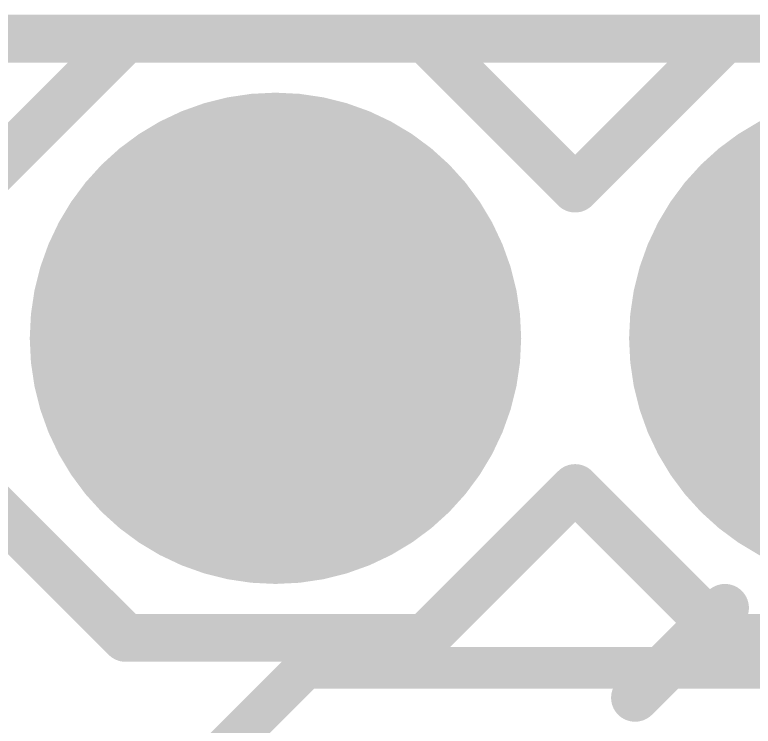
# Model space of a CAD drawing. Extents: x -34 to 73, y -25 to 40.
# Drawn here: x 7.785 to 10.915, y 22.485 to 25.502 of the extents above; entities that cross this region are included whole.
import ezdxf

# ---------------------------------------------------------------- set-up
doc = ezdxf.new("R2010")
doc.units = 0
for name, color, linetype in [('1', 12, 'CONTINUOUS'), ('16', 132, 'CONTINUOUS'), ('17', 110, 'CONTINUOUS'), ('20', 53, 'CONTINUOUS'), ('21', 41, 'CONTINUOUS'), ('22', 40, 'CONTINUOUS'), ('29', 253, 'CONTINUOUS'), ('30', 253, 'CONTINUOUS'), ('51', 53, 'CONTINUOUS')]:
    doc.layers.add(name, color=color, linetype=linetype)

# ---------------------------------------------------------------- blocks, each defined once
blk = doc.blocks.new('RECT')
blk.add_solid([(-0.5, -0.5), (0.5, -0.5), (-0.5, 0.5), (0.5, 0.5)])
blk = doc.blocks.new('ROUNDP')
at = {"const_width": 0.5}
blk.add_lwpolyline([(0, -0.25, 1), (0, 0.25, 1), (0, -0.25)], format="xyb", dxfattribs=at)

msp = doc.modelspace()

# ---------------------------------------------------------------- linework, layer by layer
at = {"layer": '1', "const_width": 0.1778}
for points in [[(25.4, 25.4), (0, 25.4)], [(9.017, 22.733), (8.509, 22.225)], [(9.017, 22.733), (11.43, 22.733)]]:
    msp.add_lwpolyline(points, dxfattribs=at)
at = {"layer": '1', "const_width": 0.0889}
for points in [[(9.017, 22.7775, 1), (9.017, 22.6885)], [(9.0484, 22.7016, 1), (8.9856, 22.7644)]]:
    msp.add_lwpolyline(points, format="xyb", dxfattribs=at)
at = {"layer": '16', "const_width": 0.1778}
msp.add_lwpolyline([(0, 25.4), (25.4, 25.4)], dxfattribs=at)
at = {"layer": '20', "const_width": 0.2032}
msp.add_lwpolyline([(0, 25.4), (25.4, 25.4)], dxfattribs=at)
at = {"layer": '21', "const_width": 0.2032}
for points in [[(7.62, 24.765), (8.255, 25.4)], [(8.255, 25.4), (9.525, 25.4)], [(9.525, 25.4), (10.16, 24.765)], [(10.16, 24.765), (10.795, 25.4)], [(10.795, 25.4), (12.065, 25.4)], [(8.255, 22.86), (7.62, 23.495)], [(10.16, 23.495), (9.525, 22.86)], [(10.795, 22.86), (10.16, 23.495)], [(9.525, 22.86), (8.255, 22.86)], [(12.065, 22.86), (10.795, 22.86)]]:
    msp.add_lwpolyline(points, dxfattribs=at)
at = {"layer": '21', "const_width": 0.1016}
for points in [[(8.255, 25.4508, 1), (8.255, 25.3492)], [(8.2909, 25.3641, 1), (8.2191, 25.4359)], [(9.5609, 25.4359, 1), (9.4891, 25.3641)], [(9.525, 25.3492, 1), (9.525, 25.4508)], [(10.795, 25.4508, 1), (10.795, 25.3492)], [(10.8309, 25.3641, 1), (10.7591, 25.4359)], [(10.1241, 24.8009, 1), (10.1959, 24.7291)], [(10.1241, 24.7291, 1), (10.1959, 24.8009)], [(10.1959, 23.5309, 1), (10.1241, 23.4591)], [(10.1959, 23.4591, 1), (10.1241, 23.5309)], [(8.255, 22.9108, 1), (8.255, 22.8092)], [(8.2191, 22.8241, 1), (8.2909, 22.8959)], [(9.4891, 22.8959, 1), (9.5609, 22.8241)], [(9.525, 22.8092, 1), (9.525, 22.9108)], [(10.795, 22.9108, 1), (10.795, 22.8092)], [(10.7591, 22.8241, 1), (10.8309, 22.8959)]]:
    msp.add_lwpolyline(points, format="xyb", dxfattribs=at)
at = {"layer": '22', "const_width": 0.2032}
msp.add_lwpolyline([(10.414, 22.606), (10.795, 22.987)], dxfattribs=at)
at = {"layer": '22', "const_width": 0.1016}
for points in [[(10.8309, 22.9511, 1), (10.7591, 23.0229)], [(10.3781, 22.6419, 1), (10.4499, 22.5701)]]:
    msp.add_lwpolyline(points, format="xyb", dxfattribs=at)

# ---------------------------------------------------------------- block references
at = {"layer": '17', "xscale": 1.8796, "yscale": 1.8796, "rotation": 270}
for p in [(8.89, 24.13), (8.89, 24.13), (11.43, 24.13), (11.43, 24.13)]:
    msp.add_blockref('ROUNDP', p, dxfattribs=at)
at = {"layer": '29', "xscale": 2.0828, "yscale": 2.0828, "rotation": 270}
for p in [(8.89, 24.13), (11.43, 24.13)]:
    msp.add_blockref('ROUNDP', p, dxfattribs=at)
at = {"layer": '30', "xscale": 2.0828, "yscale": 2.0828, "rotation": 270}
for p in [(8.89, 24.13), (11.43, 24.13)]:
    msp.add_blockref('ROUNDP', p, dxfattribs=at)
at = {"layer": '51', "xscale": 0.508, "yscale": 0.508, "rotation": 180}
msp.add_blockref('RECT', (8.89, 24.13), dxfattribs=at)

doc.saveas('drawing.dxf')
